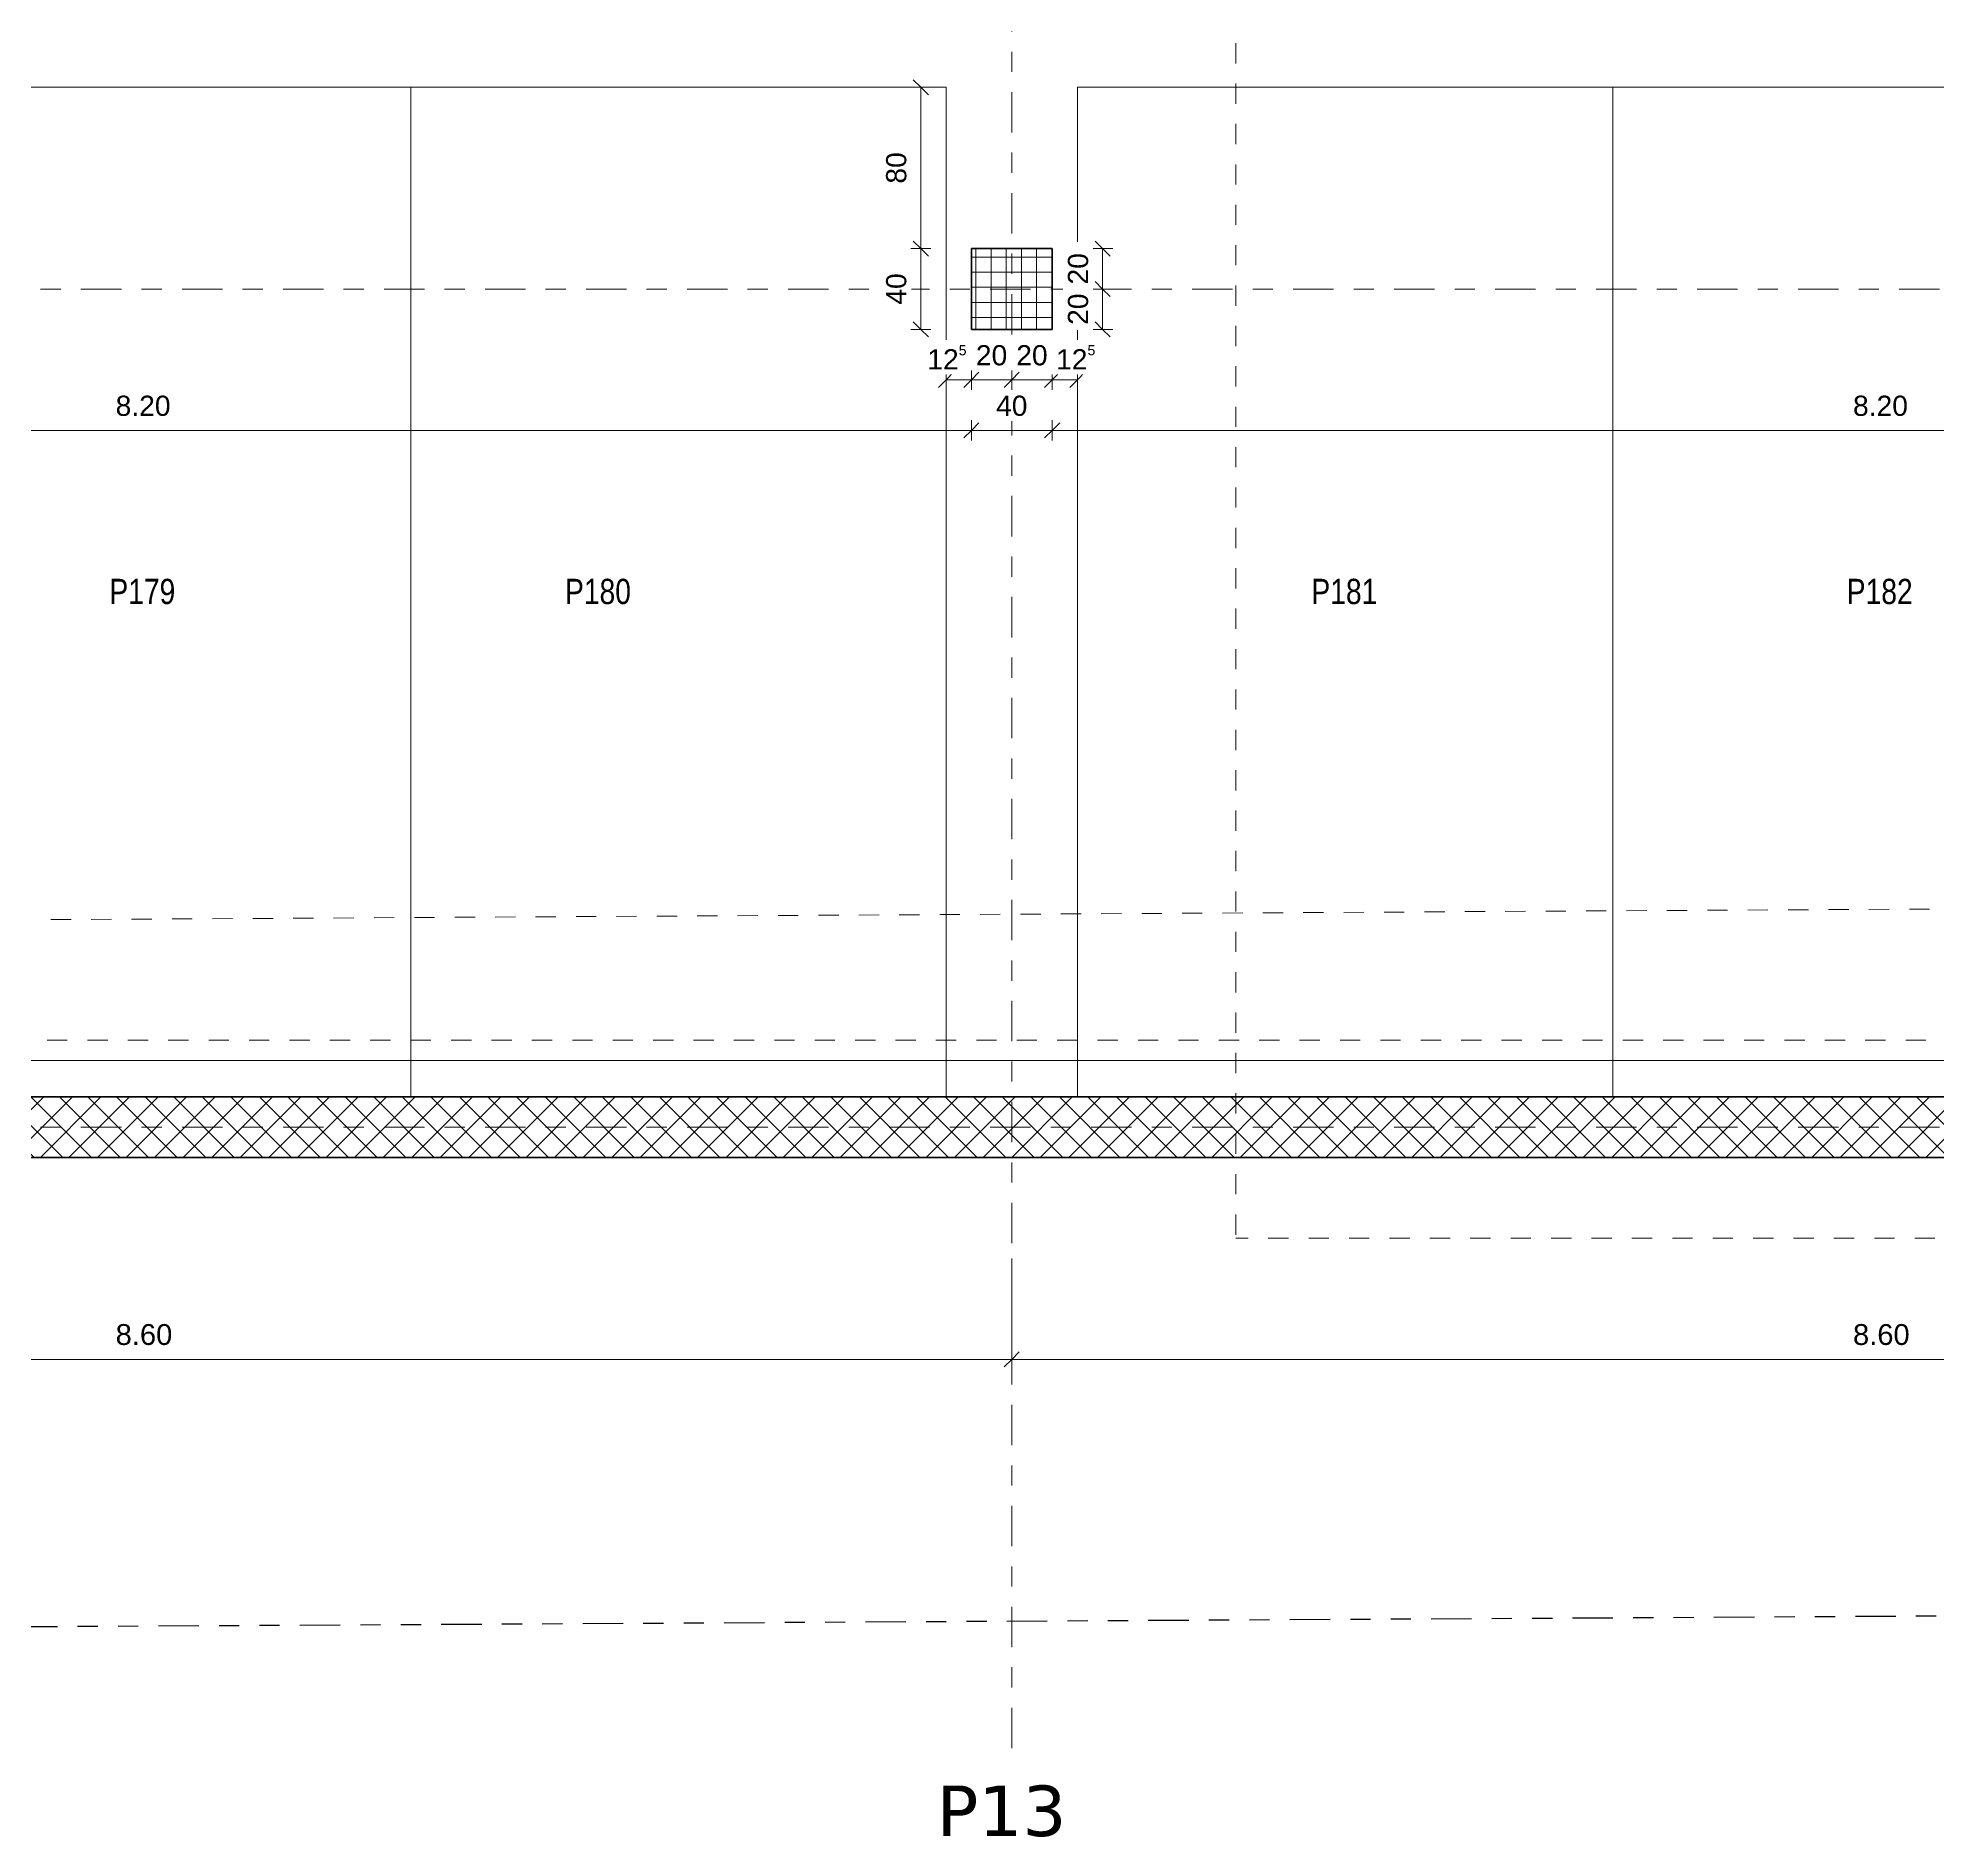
# Model space of a CAD drawing. Header units: metres. Extents: x -86 to 44, y -23 to 39.
# Drawn here: x -28.49 to -19.09, y -21.1 to -12.19 of the extents above; entities that cross this region are included whole.
import ezdxf

# ---------------------------------------------------------------- set-up
doc = ezdxf.new("R2010")
doc.units = ezdxf.units.M
for name, pattern in [('_Grundgrenze_', [0.45, 0.2, -0.05, 0.05, -0.05, 0.05, -0.05]), ('_Rasterlinie_', [0.375, 0.2, -0.05, 0.075, -0.05]), ('_Strichliert - Fein_', [0.15, 0.1, -0.05]), ('Gestrichelt', [0.1, 0.05, -0.05]), ('Strichpunkt - Fein', [0.2, 0.1, -0.05, 0, -0.05])]:
    doc.linetypes.add(name, pattern=pattern)
for name, color, linetype, lineweight in [('A-____-____-DIMS', 7, 'Continuous', 5), ('A-____-____-DIMS-50', 7, 'Continuous', 5), ('A-DETL-GENF-OTLN', 7, 'Continuous', 9), ('A-FLOR-____-OTLN', 7, 'Continuous', 9), ('A-WALL-____-MCUT', 7, 'Continuous', 35), ('A-WALL-____-PATT', 7, 'Continuous', 35), ('C-PRKG-____-IDEN', 7, 'Continuous', 5), ('C-PRKG-____-OTLN', 7, 'Continuous', 9), ('S-COLS-____-MCUT', 7, 'Continuous', 35), ('S-COLS-____-OTLN', 7, 'Continuous', 9), ('S-GRID-____-OTLN', 7, 'Continuous', 5)]:
    doc.layers.add(name, color=color, linetype=linetype, lineweight=lineweight)
for name, color, linetype, lineweight, true_color in [('A-DETL-____-OTLN', 5, 'Continuous', 9, 0x0000ff), ('C-PROP-LINE-OTLN', 7, '_Grundgrenze_', 25, 0x800000), ('S-GRID-____-IDEN', 7, 'Continuous', 9, 0x5555aa)]:
    doc.layers.add(name, color=color, linetype=linetype, lineweight=lineweight, true_color=true_color)
doc.styles.add('Arial_1', font='arial.ttf', dxfattribs={"height": 0.1})
doc.styles.add('Arial_3', font='arial.ttf', dxfattribs={"width": 0.8, "height": 0.125})
doc.styles.add('Arial_B', font='arial.ttf', dxfattribs={"height": 0.103175})
doc.styles.add('Verdana_B', font='verdana.ttf', dxfattribs={"height": 0.25})
doc.dimstyles.new('SUB_Rohbau_Aussen_Vermassung', dxfattribs={"dimscale": 0.3048, "dimtxt": 0.102026, "dimasz": 0.246063, "dimexe": 0.164042, "dimexo": 0.0625, "dimgap": 0.123031, "dimtad": 1, "dimrnd": 0.005, "dimzin": 0, "dimdsep": 46, "dimtxsty": 'Arial_B', "dimblk1": 'OBLIQUE', "dimblk2": 'OBLIQUE', "dimsah": 1, "dimcen": 0.09, "dimazin": 0, "dimtfac": 1, "dimtdec": 4, "dimtix": 1, "dimtmove": 0, "dimatfit": 3, "dimfxl": 1.64042, "dimfxlon": 1, "dimtvp": 1, "dimtfill": 1, "dimtolj": 1, "dimtzin": 0, "dimarcsym": 2})
doc.dimstyles.new('SUB_Rohbau_fein', dxfattribs={"dimscale": 0.3048, "dimtxt": 0.102026, "dimasz": 0.246063, "dimexe": 0.164042, "dimexo": 0.0625, "dimgap": 0.123031, "dimtad": 1, "dimdec": 1, "dimlfac": 100, "dimrnd": 0.5, "dimdsep": 46, "dimtxsty": 'Arial_1', "dimblk1": 'OBLIQUE', "dimblk2": 'OBLIQUE', "dimsah": 1, "dimcen": 0.09, "dimazin": 0, "dimtfac": 1, "dimtdec": 4, "dimtix": 1, "dimtmove": 0, "dimatfit": 3, "dimfxl": 0.164042, "dimfxlon": 1, "dimtvp": 1, "dimtfill": 1, "dimtolj": 1, "dimtzin": 0, "dimarcsym": 2})
doc.dimstyles.new('SUB_Rohbau_fein_1', dxfattribs={"dimscale": 0.3048, "dimtxt": 0.102026, "dimasz": 0.246063, "dimexe": 0.164042, "dimexo": 0.0625, "dimgap": 0.123031, "dimtad": 1, "dimrnd": 0.005, "dimzin": 0, "dimdsep": 46, "dimtxsty": 'Arial_1', "dimblk1": 'OBLIQUE', "dimblk2": 'OBLIQUE', "dimsah": 1, "dimcen": 0.09, "dimazin": 0, "dimtfac": 1, "dimtdec": 4, "dimtix": 1, "dimtmove": 0, "dimatfit": 3, "dimfxl": 0.164042, "dimfxlon": 1, "dimtvp": 1, "dimtfill": 1, "dimtolj": 1, "dimtzin": 0, "dimarcsym": 2})
doc.dimstyles.new('SUB_Rohbau_fein_3', dxfattribs={"dimscale": 0.3048, "dimtxt": 0.102026, "dimasz": 0.246063, "dimexe": 0.164042, "dimexo": 0.0625, "dimgap": 0.123031, "dimtad": 1, "dimdec": 1, "dimlfac": 100, "dimrnd": 0.5, "dimdsep": 46, "dimtxsty": 'Arial_1', "dimblk1": 'OBLIQUE', "dimblk2": 'OBLIQUE', "dimsah": 1, "dimcen": 0.09, "dimazin": 0, "dimtfac": 1, "dimtdec": 4, "dimtix": 1, "dimtmove": 2, "dimatfit": 3, "dimfxl": 0.164042, "dimfxlon": 1, "dimtvp": 1, "dimtfill": 1, "dimtolj": 1, "dimtzin": 0, "dimarcsym": 2})
doc.dimstyles.new('SUB_Rohbau_fein_8', dxfattribs={"dimscale": 0.3048, "dimtxt": 0.102026, "dimasz": 0.246063, "dimexe": 0.164042, "dimexo": 0.0625, "dimgap": 0.123031, "dimtad": 1, "dimdec": 1, "dimlfac": 100, "dimrnd": 0.5, "dimdsep": 46, "dimtxsty": 'Arial_1', "dimblk1": 'OBLIQUE', "dimblk2": 'OBLIQUE', "dimsah": 1, "dimcen": 0.09, "dimazin": 0, "dimtfac": 1, "dimtdec": 4, "dimtix": 1, "dimtmove": 0, "dimatfit": 3, "dimfxl": 0.164042, "dimfxlon": 1, "dimtvp": 1, "dimtfill": 1, "dimtolj": 1, "dimtzin": 0, "dimarcsym": 2})

# ---------------------------------------------------------------- blocks, each defined once
blk = doc.blocks.new('PP_Parkplatz - 2650 x 5000-V3--01_UG_OK_FFB_AF')
at = {"layer": 'C-PRKG-____-OTLN', "color": 253, "true_color": 0x999999}
for p, q in [((-32.598, -12.4344), (-35.248, -12.4344)), ((-35.248, -12.4344), (-32.598, -12.4344)), ((-35.248, -12.4345), (-35.248, -12.4344)), ((-35.248, -17.4334), (-35.248, -12.4345)), ((-32.598, -12.4345), (-35.248, -12.4345)), ((-35.248, -12.4345), (-35.248, -17.4334)), ((-35.248, -17.4334), (-35.248, -12.4345)), ((-32.598, -12.4345), (-32.598, -12.4344)), ((-32.598, -17.4334), (-32.598, -12.4345)), ((-32.598, -17.4334), (-32.598, -12.4345)), ((-32.598, -12.4345), (-32.598, -17.4334)), ((-35.248, -17.4334), (-35.248, -17.4334)), ((-32.598, -17.4334), (-32.598, -17.4334))]:
    blk.add_line(p, q, dxfattribs=at)
blk = doc.blocks.new('PP_Parkplatz - 2650 x 5000-V5--01_UG_OK_FFB_AF')
at = {"layer": 'C-PRKG-____-OTLN', "color": 253, "true_color": 0x999999}
for p, q in [((-18.048, -12.4344), (-20.698, -12.4344)), ((-20.698, -12.4344), (-18.048, -12.4344)), ((-20.698, -12.4345), (-20.698, -12.4344)), ((-20.698, -17.4334), (-20.698, -12.4345)), ((-18.048, -12.4345), (-20.698, -12.4345)), ((-20.698, -12.4345), (-20.698, -17.4334)), ((-20.698, -17.4334), (-20.698, -12.4345)), ((-18.048, -12.4345), (-18.048, -12.4344)), ((-18.048, -17.4334), (-18.048, -12.4345)), ((-18.048, -17.4334), (-18.048, -12.4345)), ((-18.048, -12.4345), (-18.048, -17.4334)), ((-20.698, -17.4334), (-20.698, -17.4334)), ((-18.048, -17.4334), (-18.048, -17.4334))]:
    blk.add_line(p, q, dxfattribs=at)
blk = doc.blocks.new('PP_Parkplatz - 2650 x 5000-V6--01_UG_OK_FFB_AF')
at = {"layer": 'C-PRKG-____-OTLN', "color": 253, "true_color": 0x999999}
for p, q in [((-20.698, -12.4344), (-23.348, -12.4344)), ((-23.348, -12.4344), (-20.698, -12.4344)), ((-23.348, -12.4345), (-23.348, -12.4344)), ((-23.348, -17.4334), (-23.348, -12.4345)), ((-20.698, -12.4345), (-23.348, -12.4345)), ((-23.348, -12.4345), (-23.348, -17.4334)), ((-23.348, -17.4334), (-23.348, -12.4345)), ((-20.698, -12.4345), (-20.698, -12.4344)), ((-20.698, -17.4334), (-20.698, -12.4345)), ((-20.698, -17.4334), (-20.698, -12.4345)), ((-20.698, -12.4345), (-20.698, -17.4334)), ((-23.348, -17.4334), (-23.348, -17.4334)), ((-20.698, -17.4334), (-20.698, -17.4334))]:
    blk.add_line(p, q, dxfattribs=at)
blk = doc.blocks.new('Family - ___-13919876--01_UG_OK_FFB_AF')
at = {"layer": 'C-PROP-LINE-OTLN'}
blk.add_line((-78.996, -20.3395), (31.8391, -19.7177), dxfattribs=at)
blk = doc.blocks.new('DE_Detailverweis - mit_Rahmen-56961640--01_UG_OK_FFB_AF')
at = {"layer": 'A-DETL-GENF-OTLN', "color": 30, "linetype": 'Strichpunkt - Fein', "true_color": 0xff8000}
for p in [(0, 34.7174), (19.26, 0)]:
    blk.add_line(p, (0, 0), dxfattribs=at)
blk = doc.blocks.new('DIMBLOCK7--01_UG_OK_FFB_AF')
at = {"layer": 'A-____-____-DIMS-50'}
for p, q in [((-32.273, -18.7334), (-32.273, -18.2334)), ((-23.673, -18.7334), (-23.673, -18.2334)), ((-32.273, -18.7334), (-32.2355, -18.6959)), ((-23.673, -18.7334), (-23.6355, -18.6959)), ((-32.273, -18.7334), (-32.3105, -18.7709)), ((-32.273, -18.7334), (-23.673, -18.7334)), ((-32.273, -18.7334), (-32.273, -18.7834)), ((-23.673, -18.7334), (-23.7105, -18.7709)), ((-23.673, -18.7334), (-23.673, -18.7834))]:
    blk.add_line(p, q, dxfattribs=at)
at = {"layer": 'A-____-____-DIMS-50', "color": 0, "insert": (-28.1087, -18.5588), "char_height": 0.10317, "width": 0.325653, "attachment_point": 1, "line_spacing_factor": 0.941778, "style": 'Arial_B', "bg_fill": 3, "box_fill_scale": 1.25, "bg_fill_color": 256, "bg_fill_true_color": 13158600, "bg_fill_transparency": 0}
blk.add_mtext('8.60', dxfattribs=at)
blk = doc.blocks.new('_Oblique')
at = {"color": 0, "linetype": 'ByBlock', "lineweight": -2}
blk.add_line((-0.5, -0.5), (0.5, 0.5), dxfattribs=at)
blk = doc.blocks.new('DIMBLOCK8--01_UG_OK_FFB_AF')
at = {"layer": 'A-____-____-DIMS-50'}
for p, q in [((-23.673, -18.7334), (-23.673, -18.2334)), ((-15.073, -18.7334), (-15.073, -18.2334)), ((-23.673, -18.7334), (-23.6355, -18.6959)), ((-15.073, -18.7334), (-15.0355, -18.6959)), ((-23.673, -18.7334), (-23.7105, -18.7709)), ((-23.673, -18.7334), (-15.073, -18.7334)), ((-23.673, -18.7334), (-23.673, -18.7834)), ((-15.073, -18.7334), (-15.1105, -18.7709)), ((-15.073, -18.7334), (-15.073, -18.7834))]:
    blk.add_line(p, q, dxfattribs=at)
at = {"layer": 'A-____-____-DIMS-50', "color": 0, "insert": (-19.5087, -18.5588), "char_height": 0.10317, "width": 0.325653, "attachment_point": 1, "line_spacing_factor": 0.941778, "style": 'Arial_B', "bg_fill": 3, "box_fill_scale": 1.25, "bg_fill_color": 256, "bg_fill_true_color": 13158600, "bg_fill_transparency": 0}
blk.add_mtext('8.60', dxfattribs=at)
blk = doc.blocks.new('DIMBLOCK819--01_UG_OK_FFB_AF')
at = {"layer": 'A-____-____-DIMS-50'}
for p, q in [((-32.073, -14.1334), (-32.073, -14.0834)), ((-32.073, -14.1334), (-32.0355, -14.0959)), ((-23.873, -14.1334), (-23.873, -14.0834)), ((-23.873, -14.1334), (-23.8355, -14.0959)), ((-32.073, -14.1334), (-32.1105, -14.1709)), ((-32.073, -14.1334), (-23.873, -14.1334)), ((-32.073, -14.1334), (-32.073, -14.1834)), ((-23.873, -14.1334), (-23.9105, -14.1709)), ((-23.873, -14.1334), (-23.873, -14.1834))]:
    blk.add_line(p, q, dxfattribs=at)
at = {"layer": 'A-____-____-DIMS-50', "color": 0, "insert": (-28.1087, -13.9614), "char_height": 0.1, "width": 0.325653, "attachment_point": 1, "line_spacing_factor": 0.941778, "style": 'Arial_1', "bg_fill": 3, "box_fill_scale": 1.25, "bg_fill_color": 256, "bg_fill_true_color": 13158600, "bg_fill_transparency": 0}
blk.add_mtext('8.20', dxfattribs=at)
blk = doc.blocks.new('DIMBLOCK820--01_UG_OK_FFB_AF')
at = {"layer": 'A-____-____-DIMS-50'}
for p, q in [((-23.873, -14.1334), (-23.873, -14.0834)), ((-23.873, -14.1334), (-23.8355, -14.0959)), ((-23.473, -14.1334), (-23.473, -14.0834)), ((-23.473, -14.1334), (-23.4355, -14.0959)), ((-23.873, -14.1334), (-23.9105, -14.1709)), ((-23.873, -14.1334), (-23.473, -14.1334)), ((-23.873, -14.1334), (-23.873, -14.1834)), ((-23.473, -14.1334), (-23.5105, -14.1709)), ((-23.473, -14.1334), (-23.473, -14.1834))]:
    blk.add_line(p, q, dxfattribs=at)
at = {"layer": 'A-____-____-DIMS-50', "color": 0, "insert": (-23.7506, -13.9614), "char_height": 0.1, "width": 0.186088, "attachment_point": 1, "line_spacing_factor": 0.941778, "style": 'Arial_1', "bg_fill": 3, "box_fill_scale": 1.25, "bg_fill_color": 256, "bg_fill_true_color": 13158600, "bg_fill_transparency": 0}
blk.add_mtext('40', dxfattribs=at)
blk = doc.blocks.new('DIMBLOCK821--01_UG_OK_FFB_AF')
at = {"layer": 'A-____-____-DIMS-50'}
for p, q in [((-23.473, -14.1334), (-23.473, -14.0834)), ((-23.473, -14.1334), (-23.4355, -14.0959)), ((-15.273, -14.1334), (-15.273, -14.0834)), ((-15.273, -14.1334), (-15.2355, -14.0959)), ((-23.473, -14.1334), (-23.5105, -14.1709)), ((-23.473, -14.1334), (-15.273, -14.1334)), ((-23.473, -14.1334), (-23.473, -14.1834)), ((-15.273, -14.1334), (-15.3105, -14.1709)), ((-15.273, -14.1334), (-15.273, -14.1834))]:
    blk.add_line(p, q, dxfattribs=at)
at = {"layer": 'A-____-____-DIMS-50', "color": 0, "insert": (-19.5087, -13.9614), "char_height": 0.1, "width": 0.325653, "attachment_point": 1, "line_spacing_factor": 0.941778, "style": 'Arial_1', "bg_fill": 3, "box_fill_scale": 1.25, "bg_fill_color": 256, "bg_fill_true_color": 13158600, "bg_fill_transparency": 0}
blk.add_mtext('8.20', dxfattribs=at)
blk = doc.blocks.new('DIMBLOCK842--01_UG_OK_FFB_AF')
at = {"layer": 'A-____-____-DIMS-50'}
for p, q in [((-24.123, -13.2334), (-24.173, -13.2334)), ((-24.123, -13.2334), (-24.1605, -13.1959)), ((-24.123, -13.6334), (-24.123, -13.2334)), ((-24.123, -13.2334), (-24.0855, -13.2709)), ((-24.123, -13.2334), (-24.073, -13.2334)), ((-24.123, -13.6334), (-24.173, -13.6334)), ((-24.123, -13.6334), (-24.1605, -13.5959)), ((-24.123, -13.6334), (-24.0855, -13.6709)), ((-24.123, -13.6334), (-24.073, -13.6334))]:
    blk.add_line(p, q, dxfattribs=at)
at = {"layer": 'A-____-____-DIMS-50', "color": 0, "insert": (-24.295, -13.511), "char_height": 0.1, "width": 0.186088, "attachment_point": 1, "rotation": 90, "line_spacing_factor": 0.941778, "style": 'Arial_1', "bg_fill": 3, "box_fill_scale": 1.25, "bg_fill_color": 256, "bg_fill_true_color": 13158600, "bg_fill_transparency": 0}
blk.add_mtext('40', dxfattribs=at)
blk = doc.blocks.new('DIMBLOCK843--01_UG_OK_FFB_AF')
at = {"layer": 'A-____-____-DIMS-50'}
for p, q in [((-24.123, -12.4344), (-24.1605, -12.3969)), ((-24.123, -12.4344), (-24.173, -12.4344)), ((-24.123, -13.2334), (-24.123, -12.4344)), ((-24.123, -12.4344), (-24.0855, -12.4719)), ((-24.123, -12.4344), (-24.073, -12.4344)), ((-24.123, -13.2334), (-24.173, -13.2334)), ((-24.123, -13.2334), (-24.1605, -13.1959)), ((-24.123, -13.2334), (-24.0855, -13.2709)), ((-24.123, -13.2334), (-24.073, -13.2334))]:
    blk.add_line(p, q, dxfattribs=at)
at = {"layer": 'A-____-____-DIMS-50', "color": 0, "insert": (-24.295, -12.9115), "char_height": 0.1, "width": 0.186088, "attachment_point": 1, "rotation": 90, "line_spacing_factor": 0.941778, "style": 'Arial_1', "bg_fill": 3, "box_fill_scale": 1.25, "bg_fill_color": 256, "bg_fill_true_color": 13158600, "bg_fill_transparency": 0}
blk.add_mtext('80', dxfattribs=at)
blk = doc.blocks.new('DIMBLOCK1880--01_UG_OK_FFB_AF')
at = {"layer": 'A-____-____-DIMS-50'}
for p, q in [((-23.223, -13.2334), (-23.273, -13.2334)), ((-23.223, -13.2334), (-23.2605, -13.1959)), ((-23.223, -13.2334), (-23.223, -13.4334)), ((-23.223, -13.2334), (-23.1855, -13.2709)), ((-23.223, -13.2334), (-23.173, -13.2334)), ((-23.223, -13.4334), (-23.273, -13.4334)), ((-23.223, -13.4334), (-23.2605, -13.3959)), ((-23.223, -13.4334), (-23.1855, -13.4709)), ((-23.223, -13.4334), (-23.173, -13.4334))]:
    blk.add_line(p, q, dxfattribs=at)
at = {"layer": 'A-____-____-DIMS-50', "color": 0, "insert": (-23.395, -13.411), "char_height": 0.1, "width": 0.186088, "attachment_point": 1, "rotation": 90, "line_spacing_factor": 0.941778, "style": 'Arial_1', "bg_fill": 3, "box_fill_scale": 1.25, "bg_fill_color": 256, "bg_fill_true_color": 13158600, "bg_fill_transparency": 0}
blk.add_mtext('20', dxfattribs=at)
blk = doc.blocks.new('DIMBLOCK1881--01_UG_OK_FFB_AF')
at = {"layer": 'A-____-____-DIMS-50'}
for p, q in [((-23.223, -13.4334), (-23.273, -13.4334)), ((-23.223, -13.4334), (-23.2605, -13.3959)), ((-23.223, -13.4334), (-23.223, -13.6334)), ((-23.223, -13.4334), (-23.1855, -13.4709)), ((-23.223, -13.4334), (-23.173, -13.4334)), ((-23.223, -13.6334), (-23.273, -13.6334)), ((-23.223, -13.6334), (-23.2605, -13.5959)), ((-23.223, -13.6334), (-23.1855, -13.6709)), ((-23.223, -13.6334), (-23.173, -13.6334))]:
    blk.add_line(p, q, dxfattribs=at)
at = {"layer": 'A-____-____-DIMS-50', "color": 0, "insert": (-23.395, -13.611), "char_height": 0.1, "width": 0.186088, "attachment_point": 1, "rotation": 90, "line_spacing_factor": 0.941778, "style": 'Arial_1', "bg_fill": 3, "box_fill_scale": 1.25, "bg_fill_color": 256, "bg_fill_true_color": 13158600, "bg_fill_transparency": 0}
blk.add_mtext('20', dxfattribs=at)
blk = doc.blocks.new('DIMBLOCK1910--01_UG_OK_FFB_AF')
at = {"layer": 'A-____-____-DIMS-50'}
for p, q in [((-23.998, -13.8834), (-24.0355, -13.9209)), ((-23.998, -13.8834), (-23.998, -13.8334)), ((-23.998, -13.8834), (-23.9605, -13.8459)), ((-23.998, -13.8834), (-23.873, -13.8834)), ((-23.998, -13.8834), (-23.998, -13.9334)), ((-23.873, -13.8834), (-23.9105, -13.9209)), ((-23.873, -13.8834), (-23.873, -13.8334)), ((-23.873, -13.8834), (-23.8355, -13.8459)), ((-23.873, -13.8834), (-23.873, -13.9334))]:
    blk.add_line(p, q, dxfattribs=at)
at = {"layer": 'A-____-____-DIMS-50', "color": 0, "insert": (-24.0908, -13.7114), "char_height": 0.1, "width": 0.248525, "attachment_point": 1, "line_spacing_factor": 0.941778, "style": 'Arial_1', "bg_fill": 3, "box_fill_scale": 1.25, "bg_fill_color": 256, "bg_fill_true_color": 13158600, "bg_fill_transparency": 0}
blk.add_mtext('12\\A2\\H0.5x;\\S5^  ;\\H2x;', dxfattribs=at)
blk = doc.blocks.new('DIMBLOCK1911--01_UG_OK_FFB_AF')
at = {"layer": 'A-____-____-DIMS-50'}
for p, q in [((-23.873, -13.8834), (-23.9105, -13.9209)), ((-23.873, -13.8834), (-23.873, -13.8334)), ((-23.873, -13.8834), (-23.8355, -13.8459)), ((-23.873, -13.8834), (-23.673, -13.8834)), ((-23.873, -13.8834), (-23.873, -13.9334)), ((-23.673, -13.8834), (-23.7105, -13.9209)), ((-23.673, -13.8834), (-23.673, -13.8334)), ((-23.673, -13.8834), (-23.6355, -13.8459)), ((-23.673, -13.8834), (-23.673, -13.9334))]:
    blk.add_line(p, q, dxfattribs=at)
at = {"layer": 'A-____-____-DIMS-50', "color": 0, "insert": (-23.8506, -13.7114), "char_height": 0.1, "width": 0.186088, "attachment_point": 1, "line_spacing_factor": 0.941778, "style": 'Arial_1', "bg_fill": 3, "box_fill_scale": 1.25, "bg_fill_color": 256, "bg_fill_true_color": 13158600, "bg_fill_transparency": 0}
blk.add_mtext('20', dxfattribs=at)
blk = doc.blocks.new('DIMBLOCK1912--01_UG_OK_FFB_AF')
at = {"layer": 'A-____-____-DIMS-50'}
for p, q in [((-23.673, -13.8834), (-23.7105, -13.9209)), ((-23.673, -13.8834), (-23.673, -13.8334)), ((-23.673, -13.8834), (-23.6355, -13.8459)), ((-23.673, -13.8834), (-23.473, -13.8834)), ((-23.673, -13.8834), (-23.673, -13.9334)), ((-23.473, -13.8834), (-23.5105, -13.9209)), ((-23.473, -13.8834), (-23.473, -13.8334)), ((-23.473, -13.8834), (-23.4355, -13.8459)), ((-23.473, -13.8834), (-23.473, -13.9334))]:
    blk.add_line(p, q, dxfattribs=at)
at = {"layer": 'A-____-____-DIMS-50', "color": 0, "insert": (-23.6506, -13.7114), "char_height": 0.1, "width": 0.186088, "attachment_point": 1, "line_spacing_factor": 0.941778, "style": 'Arial_1', "bg_fill": 3, "box_fill_scale": 1.25, "bg_fill_color": 256, "bg_fill_true_color": 13158600, "bg_fill_transparency": 0}
blk.add_mtext('20', dxfattribs=at)
blk = doc.blocks.new('DIMBLOCK1913--01_UG_OK_FFB_AF')
at = {"layer": 'A-____-____-DIMS-50'}
for p, q in [((-23.473, -13.8834), (-23.5105, -13.9209)), ((-23.473, -13.8834), (-23.473, -13.8334)), ((-23.473, -13.8834), (-23.4355, -13.8459)), ((-23.473, -13.8834), (-23.348, -13.8834)), ((-23.473, -13.8834), (-23.473, -13.9334)), ((-23.348, -13.8834), (-23.3855, -13.9209)), ((-23.348, -13.8834), (-23.348, -13.8334)), ((-23.348, -13.8834), (-23.3105, -13.8459)), ((-23.348, -13.8834), (-23.348, -13.9334))]:
    blk.add_line(p, q, dxfattribs=at)
at = {"layer": 'A-____-____-DIMS-50', "color": 0, "insert": (-23.4534, -13.7114), "char_height": 0.1, "width": 0.248525, "attachment_point": 1, "line_spacing_factor": 0.941778, "style": 'Arial_1', "bg_fill": 3, "box_fill_scale": 1.25, "bg_fill_color": 256, "bg_fill_true_color": 13158600, "bg_fill_transparency": 0}
blk.add_mtext('12\\A2\\H0.5x;\\S5^  ;\\H2x;', dxfattribs=at)

msp = doc.modelspace()

# ---------------------------------------------------------------- hatches: boundary and pattern name
at = {"layer": 'A-WALL-____-PATT', "lineweight": 9}
h = msp.add_hatch(dxfattribs=at)
h.set_pattern_fill('FP_1', color=256, style=0, pattern_type=2)
h.set_pattern_definition([(45, (0, 0), (-0.07071068, 0.07071068), []), (135, (0, 0), (-0.07071068, -0.07071068), [])])
h.paths.add_polyline_path([(19.4754, -17.7334), (25.452, -17.7334), (25.452, -17.4334), (-77.5379, -17.4334), (-77.508, -17.7334), (11.3829, -17.7334)])
at = {"layer": 'S-COLS-____-OTLN'}
h = msp.add_hatch(dxfattribs=at)
h.set_pattern_fill('FP_2', color=256, style=0, pattern_type=2)
h.set_pattern_definition([(0, (0, 0), (0, 0.075), []), (90, (0, 0), (-0.075, 5e-18), [])])
h.paths.add_polyline_path([(-23.808, -13.6334), (-23.473, -13.6334), (-23.473, -13.2334), (-23.873, -13.2334), (-23.873, -13.6334)])

# ---------------------------------------------------------------- linework, layer by layer
at = {"layer": 'A-DETL-____-OTLN', "color": 30, "linetype": '_Strichliert - Fein_', "true_color": 0xff8000}
msp.add_line((-75.8289, -16.8216), (28.844, -16.2345), dxfattribs=at)
at = {"layer": 'A-DETL-____-OTLN', "color": 7, "linetype": 'Gestrichelt'}
msp.add_line((-17.748, -17.1534), (-70.258, -17.1534), dxfattribs=at)
at = {"layer": 'A-FLOR-____-OTLN'}
for p, q in [((-70.258, -17.254), (-23.348, -17.254)), ((-23.348, -17.254), (-17.748, -17.254))]:
    msp.add_line(p, q, dxfattribs=at)
at = {"layer": 'A-WALL-____-MCUT'}
for p, q in [((-17.748, -17.4334), (-70.258, -17.4334)), ((-77.508, -17.7334), (25.752, -17.7334))]:
    msp.add_line(p, q, dxfattribs=at)
at = {"layer": 'S-COLS-____-MCUT'}
for p, q in [((-23.473, -13.2334), (-23.873, -13.2334)), ((-23.873, -13.2334), (-23.873, -13.6334)), ((-23.473, -13.6334), (-23.473, -13.2334)), ((-23.873, -13.6334), (-23.473, -13.6334))]:
    msp.add_line(p, q, dxfattribs=at)
at = {"layer": 'S-GRID-____-OTLN', "color": 8, "linetype": '_Rasterlinie_', "true_color": 0x808080}
for p, q in [((-23.673, -20.6582), (-23.673, -5.3534)), ((-80.7802, -13.4334), (27.9515, -13.4334)), ((-80.7802, -17.5834), (27.9515, -17.5834))]:
    msp.add_line(p, q, dxfattribs=at)

# ---------------------------------------------------------------- block references
at = {"layer": 'A-DETL-GENF-OTLN', "color": 30, "true_color": 0xff8000}
msp.add_blockref('DE_Detailverweis - mit_Rahmen-56961640--01_UG_OK_FFB_AF', (-22.563, -18.1334), dxfattribs=at)
at = {"layer": 'C-PRKG-____-OTLN', "color": 253, "true_color": 0x999999}
for name, p in [('PP_Parkplatz - 2650 x 5000-V3--01_UG_OK_FFB_AF', (5.95, 0)), ('PP_Parkplatz - 2650 x 5000-V3--01_UG_OK_FFB_AF', (8.6, 0)), ('PP_Parkplatz - 2650 x 5000-V6--01_UG_OK_FFB_AF', (0, 0)), ('PP_Parkplatz - 2650 x 5000-V5--01_UG_OK_FFB_AF', (0, 0))]:
    msp.add_blockref(name, p, dxfattribs=at)
at = {"layer": 'C-PROP-LINE-OTLN'}
msp.add_blockref('Family - ___-13919876--01_UG_OK_FFB_AF', (0, 0), dxfattribs=at)

# ---------------------------------------------------------------- texts
at = {"layer": 'S-GRID-____-IDEN', "color": 8, "lineweight": 5, "true_color": 0x808080, "insert": (-24.045, -20.8436), "char_height": 0.25, "width": 0.89789, "attachment_point": 1, "style": 'Verdana_B'}
msp.add_mtext('P13', dxfattribs=at)

# ---------------------------------------------------------------- next in the draw order: texts
at = {"layer": 'C-PRKG-____-IDEN', "char_height": 0.125, "width": 0.391223, "attachment_point": 1, "style": 'Arial_3', "bg_fill": 3, "box_fill_scale": 1.25, "bg_fill_color": 256, "bg_fill_true_color": 13158600, "bg_fill_transparency": 0}
for s, insert in [('P179', (-28.1396, -14.8684)), ('P180', (-25.8842, -14.8684)), ('P181', (-22.1896, -14.8684)), ('P182', (-19.5396, -14.8684))]:
    msp.add_mtext(s, dxfattribs=dict(at, insert=insert))

# ---------------------------------------------------------------- next in the draw order: dimensions: what is measured, and where the dimension line sits
at = {"layer": 'A-____-____-DIMS'}
for base, p1, p2, dimstyle, override, picture, middle in [((-24.123, -13.2334), (-24.073, -13.6334), (-24.073, -13.2334), 'SUB_Rohbau_fein', {"dimpost": '<>', "dimfxl": 0.4}, 'DIMBLOCK842--01_UG_OK_FFB_AF', (-24.2116, -13.4334)), ((-23.223, -13.4334), (-23.273, -13.2334), (-23.173, -13.4334), 'SUB_Rohbau_fein_8', {"dimpost": '<>', "dimfxl": 0.223607}, 'DIMBLOCK1880--01_UG_OK_FFB_AF', (-23.3116, -13.3334))]:
    dim = msp.add_linear_dim(base=base, p1=p1, p2=p2, angle=90, dimstyle=dimstyle, override=override, dxfattribs=at)
    dim.commit()
    dim.dimension.update_dxf_attribs({"geometry": picture, "text_midpoint": middle})
for base, p1, p2, dimstyle, override, picture, middle in [((-23.873, -14.1334), (-32.073, -14.0834), (-23.873, -14.0834), 'SUB_Rohbau_fein_1', {"dimpost": '<>', "dimfxl": 8.2}, 'DIMBLOCK819--01_UG_OK_FFB_AF', (-27.973, -14.0449)), ((-23.673, -18.7334), (-32.273, -18.2334), (-23.673, -18.2334), 'SUB_Rohbau_Aussen_Vermassung', {"dimpost": '<>', "dimfxl": 8.6}, 'DIMBLOCK7--01_UG_OK_FFB_AF', (-27.973, -18.6432))]:
    dim = msp.add_linear_dim(base=base, p1=p1, p2=p2, dimstyle=dimstyle, override=override, dxfattribs=at)
    dim.commit()
    dim.dimension.update_dxf_attribs({"geometry": picture, "text_midpoint": middle})

# ---------------------------------------------------------------- next in the draw order: dimensions: what is measured, and where the dimension line sits
for base, p1, p2, dimstyle, override, picture, middle in [((-24.123, -12.4344), (-24.073, -13.2334), (-24.173, -12.4344), 'SUB_Rohbau_fein', {"dimpost": '<>', "dimfxl": 0.805229}, 'DIMBLOCK843--01_UG_OK_FFB_AF', (-24.2116, -12.8339)), ((-23.223, -13.6334), (-23.173, -13.4334), (-23.273, -13.6334), 'SUB_Rohbau_fein_8', {"dimpost": '<>', "dimfxl": 0.223607}, 'DIMBLOCK1881--01_UG_OK_FFB_AF', (-23.3116, -13.5334))]:
    dim = msp.add_linear_dim(base=base, p1=p1, p2=p2, angle=90, dimstyle=dimstyle, override=override, dxfattribs=at)
    dim.commit()
    dim.dimension.update_dxf_attribs({"geometry": picture, "text_midpoint": middle})
for base, p1, p2, dimstyle, override, picture, middle in [((-23.473, -14.1334), (-23.873, -14.0834), (-23.473, -14.0834), 'SUB_Rohbau_fein', {"dimpost": '<>', "dimfxl": 0.4}, 'DIMBLOCK820--01_UG_OK_FFB_AF', (-23.673, -14.0449)), ((-15.073, -18.7334), (-23.673, -18.2334), (-15.073, -18.2334), 'SUB_Rohbau_Aussen_Vermassung', {"dimpost": '<>', "dimfxl": 8.6}, 'DIMBLOCK8--01_UG_OK_FFB_AF', (-19.373, -18.6432))]:
    dim = msp.add_linear_dim(base=base, p1=p1, p2=p2, dimstyle=dimstyle, override=override, dxfattribs=at)
    dim.commit()
    dim.dimension.update_dxf_attribs({"geometry": picture, "text_midpoint": middle})

# ---------------------------------------------------------------- next in the draw order: dimensions: what is measured, and where the dimension line sits
dim = msp.add_linear_dim(base=(-23.873, -13.8834), p1=(-23.998, -13.8334), p2=(-23.873, -13.8334), text='\\A1;12\\Q;{\\A1;{\\H0.5x;\\S5^ ;}}', dimstyle='SUB_Rohbau_fein_3', override={"dimpost": '<>', "dimfxl": 0.125}, dxfattribs=at)
dim.commit()
dim.dimension.update_dxf_attribs({"geometry": 'DIMBLOCK1910--01_UG_OK_FFB_AF', "text_midpoint": (-23.9666, -13.7781), "dimtype": 160})
dim = msp.add_linear_dim(base=(-15.273, -14.1334), p1=(-23.473, -14.0834), p2=(-15.273, -14.0834), dimstyle='SUB_Rohbau_fein_1', override={"dimpost": '<>', "dimfxl": 8.2}, dxfattribs=at)
dim.commit()
dim.dimension.update_dxf_attribs({"geometry": 'DIMBLOCK821--01_UG_OK_FFB_AF', "text_midpoint": (-19.373, -14.0449)})

# ---------------------------------------------------------------- next in the draw order: dimensions: what is measured, and where the dimension line sits
dim = msp.add_linear_dim(base=(-23.673, -13.8834), p1=(-23.873, -13.8334), p2=(-23.673, -13.8334), dimstyle='SUB_Rohbau_fein_8', override={"dimpost": '<>', "dimfxl": 0.2}, dxfattribs=at)
dim.commit()
dim.dimension.update_dxf_attribs({"geometry": 'DIMBLOCK1911--01_UG_OK_FFB_AF', "text_midpoint": (-23.773, -13.7949)})

# ---------------------------------------------------------------- next in the draw order: dimensions: what is measured, and where the dimension line sits
dim = msp.add_linear_dim(base=(-23.473, -13.8834), p1=(-23.673, -13.8334), p2=(-23.473, -13.8334), dimstyle='SUB_Rohbau_fein_8', override={"dimpost": '<>', "dimfxl": 0.2}, dxfattribs=at)
dim.commit()
dim.dimension.update_dxf_attribs({"geometry": 'DIMBLOCK1912--01_UG_OK_FFB_AF', "text_midpoint": (-23.573, -13.7949)})

# ---------------------------------------------------------------- next in the draw order: dimensions: what is measured, and where the dimension line sits
dim = msp.add_linear_dim(base=(-23.348, -13.8834), p1=(-23.473, -13.8334), p2=(-23.348, -13.8334), text='\\A1;12\\Q;{\\A1;{\\H0.5x;\\S5^ ;}}', dimstyle='SUB_Rohbau_fein_3', override={"dimpost": '<>', "dimfxl": 0.125}, dxfattribs=at)
dim.commit()
dim.dimension.update_dxf_attribs({"geometry": 'DIMBLOCK1913--01_UG_OK_FFB_AF', "text_midpoint": (-23.3291, -13.7781), "dimtype": 160})

doc.saveas('drawing.dxf')
